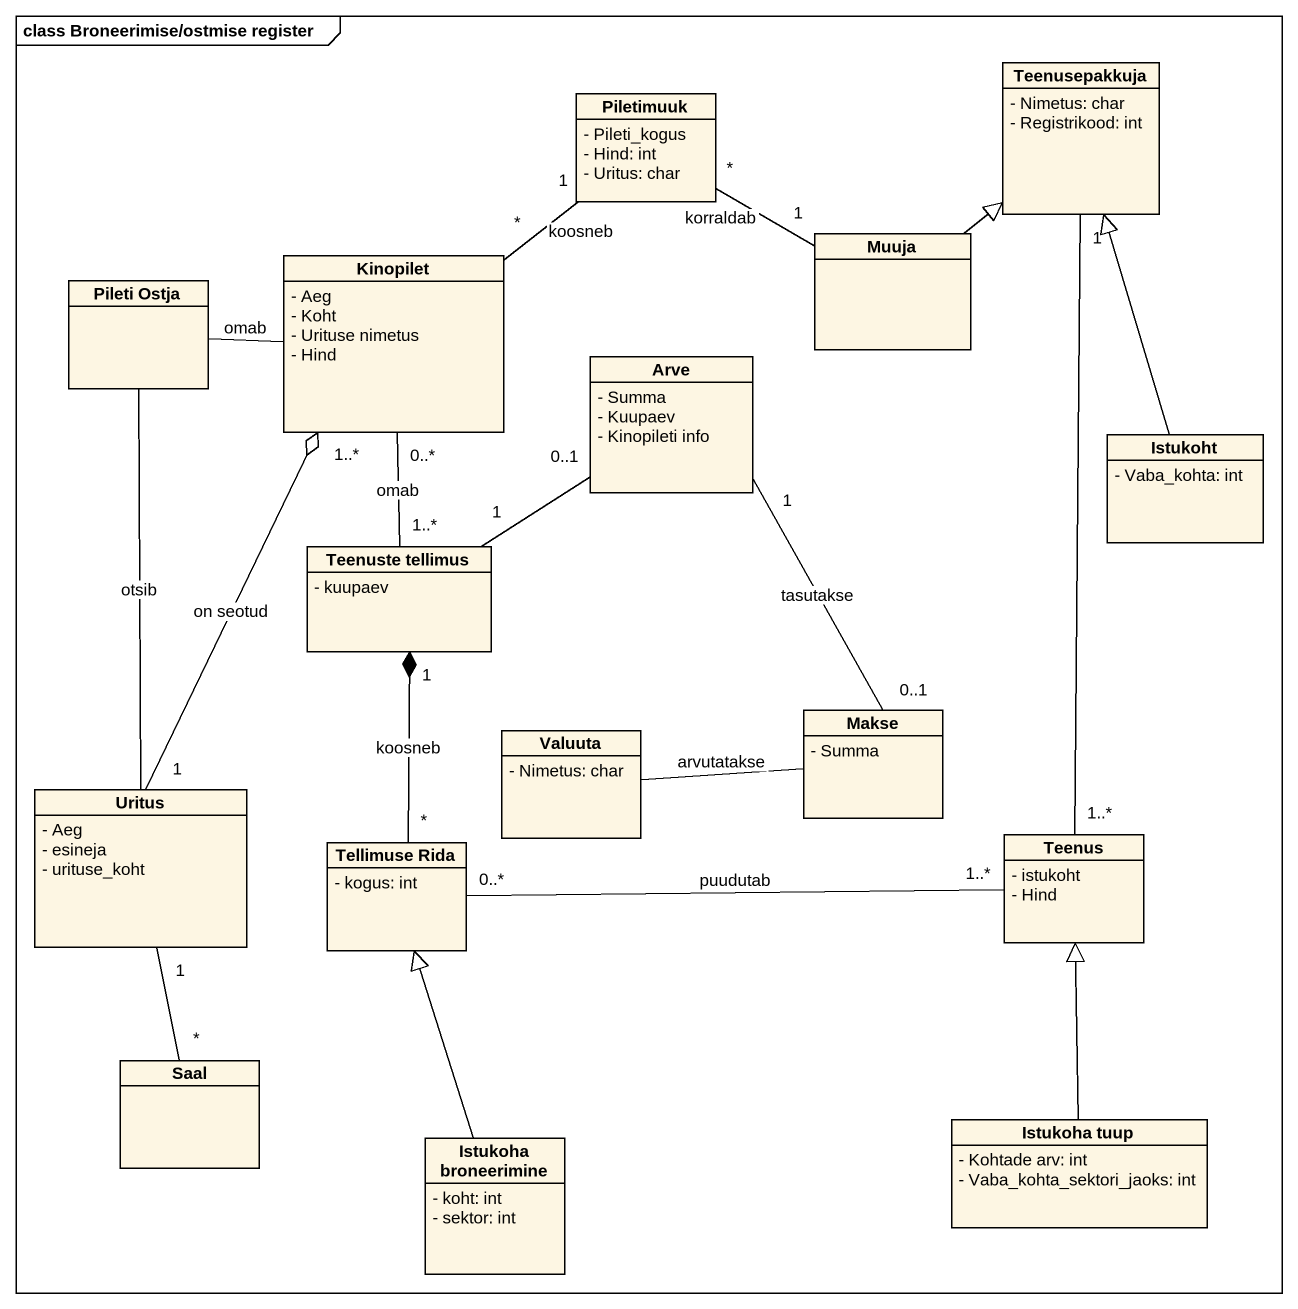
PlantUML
@startuml
mainframe class Broneerimise/ostmise register
hide circle
hide empty members
skinparam classAttributeIconSize 0
class Teenusepakkuja {
  - Nimetus: char
  - Registrikood: int
}
class Piletimuuk {
  - Pileti_kogus
  - Hind: int
  - Uritus: char
}
class Kinopilet {
  - Aeg
  - Koht
  - Urituse nimetus
  - Hind
}
class Muuja
class "Pileti Ostja" as Pileti_Ostja
class Arve {
  - Summa
  - Kuupaev
  - Kinopileti info
}
class Istukoht {
  - Vaba_kohta: int
}
class "Teenuste tellimus" as Teenuste_tellimus {
  - kuupaev
}
class Valuuta {
  - Nimetus: char
}
class Makse {
  - Summa
}
class Uritus {
  - Aeg
  - esineja
  - urituse_koht
}
class Teenus {
  - istukoht
  - Hind
}
class "Tellimuse Rida" as Tellimuse_Rida {
  - kogus: int
}
class Saal
class "Istukoha tuup" as Istukoha_tuup {
  - Kohtade arv: int
  - Vaba_kohta_sektori_jaoks: int
}
class "Istukoha broneerimine" as Istukoha_broneerimine {
  - koht: int
  - sektor: int
}
Teenusepakkuja "1" -- "1..*" Teenus
Kinopilet "*" -up- "1" Piletimuuk : koosneb
Kinopilet "0..*" -- "1..*" Teenuste_tellimus : omab
Muuja -up-|> Teenusepakkuja
Muuja "1" -left- "*" Piletimuuk : korraldab
Pileti_Ostja -right- Kinopilet : omab
Pileti_Ostja -- Uritus : otsib
Arve "0..1" -- "1" Teenuste_tellimus
Istukoht -up-|> Teenusepakkuja
Valuuta -right- Makse : arvutatakse
Makse "0..1" -up- "1" Arve : tasutakse
Uritus "1" -up-o "1..*" Kinopilet : on seotud
Tellimuse_Rida "*" -up-* "1" Teenuste_tellimus : koosneb
Tellimuse_Rida "0..*" -right- "1..*" Teenus : puudutab
Saal "*" -up- "1" Uritus
Istukoha_tuup -up-|> Teenus
Istukoha_broneerimine -up-|> Tellimuse_Rida
@enduml
